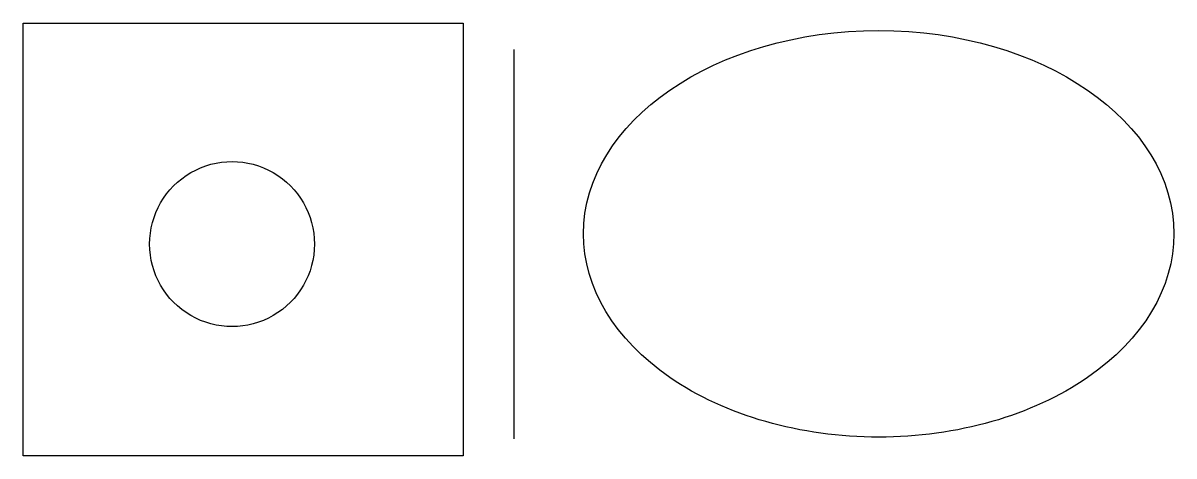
# Model space of a CAD drawing. Extents: x 0.1 to 41, y 0.1 to 15.5.
import ezdxf

# ---------------------------------------------------------------- set-up
doc = ezdxf.new("R2010")
doc.units = 0
doc.layers.add('Layer_1', color=7, linetype='CONTINUOUS')

msp = doc.modelspace()

# ---------------------------------------------------------------- linework, layer by layer
at = {"layer": 'Layer_1', "color": 7}
for points in [[(0.132292, 15.500281), (15.767559, 15.500281), (15.767559, 0.132291), (0.132292, 0.132291)], [(41.025874, 8.018111)], [(10.488839, 7.654031)]]:
    msp.add_lwpolyline(points, close=True, dxfattribs=at)
msp.add_lwpolyline([(17.572971, 14.566191), (17.572971, 0.734991)], dxfattribs=at)
for points in [[(20.045217, 8.018111), (20.045223, 12.003548), (24.741901, 15.234381), (30.535545, 15.234381)], [(30.535545, 15.234381), (36.32919, 15.234381), (41.025868, 12.003548), (41.025874, 8.018111)], [(6.094866, 10.190892), (7.001199, 10.714164), (8.117848, 10.714164), (9.024181, 10.190892)], [(4.630208, 7.654031), (4.630208, 8.700575), (5.188533, 9.667621), (6.094866, 10.190892)], [(9.024181, 10.190892), (9.930515, 9.667621), (10.488839, 8.700575), (10.488839, 7.654031)], [(23.117761, 2.915431), (21.150443, 4.268746), (20.045216, 6.104235), (20.045217, 8.018111)], [(41.025874, 8.018111), (41.025875, 6.104235), (39.920648, 4.268746), (37.953329, 2.915431)], [(6.094866, 5.11717), (5.188533, 5.640441), (4.630208, 6.607487), (4.630208, 7.654031)], [(10.488839, 7.654031), (10.488839, 6.607487), (9.930515, 5.640441), (9.024181, 5.11717)], [(9.024181, 5.11717), (8.117848, 4.593898), (7.001199, 4.593898), (6.094866, 5.11717)], [(30.535545, 0.801831), (27.753336, 0.801831), (25.08508, 1.562116), (23.117761, 2.915431)], [(37.953329, 2.915431), (35.986011, 1.562116), (33.317754, 0.801831), (30.535545, 0.801831)]]:
    msp.add_open_spline(points, degree=3, dxfattribs=at)

doc.saveas('drawing.dxf')
